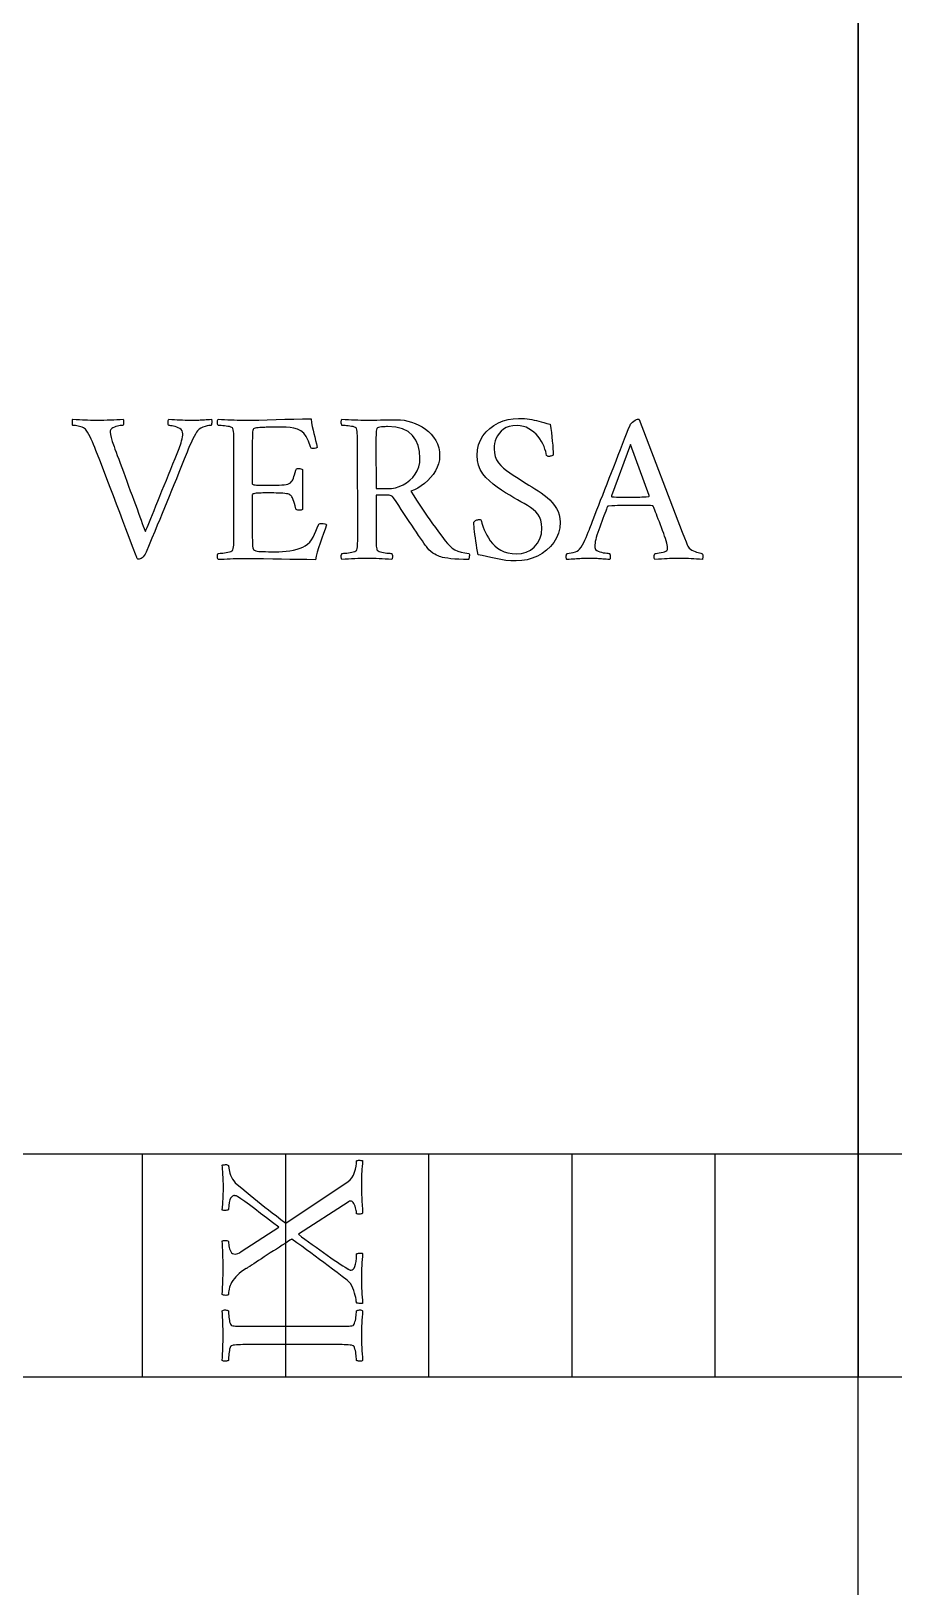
# Model space of a CAD drawing. Header units: millimetres. Extents: x -93 to 93, y -93 to 104.
# Drawn here: x -20.45 to 0.88, y -47.65 to -9.17 of the extents above; entities that cross this region are included whole.
import ezdxf

# ---------------------------------------------------------------- set-up
doc = ezdxf.new("R2010")
doc.units = ezdxf.units.MM
for name, color, linetype in [('CUT_OUTER', 1, 'Continuous'), ('ENGRAVE', 7, 'Continuous'), ('TEXT', 5, 'Continuous')]:
    doc.layers.add(name, color=color, linetype=linetype)

msp = doc.modelspace()

# ---------------------------------------------------------------- linework, layer by layer
at = {"layer": 'CUT_OUTER'}
msp.add_arc((-0.0002, -0.0002), 92.4998, 179.658282, 0.243527, dxfattribs=at)
at = {"layer": 'ENGRAVE'}
for points in [[(0, -62.4375), (0, 62.4375)], [(-42.4575, 0), (-42.4575, -42.4575), (42.4575, -42.4575), (42.4575, 0)], [(-36.938, 0), (-36.938, -36.938), (36.938, -36.938), (36.938, 0)], [(0, 0), (0, -42.4575)], [(-17.6906, -42.4575), (-17.6906, -36.938)], [(-14.1525, -42.4575), (-14.1525, -36.938)], [(-10.6144, -42.4575), (-10.6144, -36.938)], [(-7.0763, -42.4575), (-7.0763, -36.938)], [(-3.5381, -42.4575), (-3.5381, -36.938)], [(0, -42.4575), (0, -36.938)], [(0, -42.4575), (0, -36.938)]]:
    msp.add_lwpolyline(points, dxfattribs=at)
for radius in [90.65, 90.65, 88.2219, 83.7125, 83.7125, 80.1513, 73.5375, 73.5375, 69.6525, 62.4375, 62.4375]:
    msp.add_circle((0, 0), radius, dxfattribs=at)
at = {"layer": 'TEXT'}
for points in [[(-18.8144, -18.7931), (-18.7296, -18.7926), (-18.6462, -18.7911), (-18.564, -18.7886), (-18.4833, -18.785), (-18.4035, -18.7812), (-18.3243, -18.7777), (-18.2459, -18.7745), (-18.1681, -18.7717), (-18.1636, -18.7849), (-18.1608, -18.8031), (-18.1596, -18.8263), (-18.1601, -18.8545), (-18.1623, -18.8817), (-18.1661, -18.9019), (-18.1716, -18.9151), (-18.1788, -18.9213), (-18.193, -18.9221), (-18.2142, -18.9246), (-18.2424, -18.9288), (-18.2776, -18.9346), (-18.3158, -18.9426), (-18.3531, -18.9533), (-18.3893, -18.9667), (-18.4245, -18.9827), (-18.4549, -19.0025), (-18.4766, -19.0274), (-18.4896, -19.0573), (-18.4939, -19.0922), (-18.4879, -19.1463), (-18.4699, -19.223), (-18.4399, -19.3225), (-18.3978, -19.4447), (-18.3746, -19.5083), (-18.3477, -19.5816), (-18.3172, -19.6645), (-18.283, -19.7572), (-18.2461, -19.8572), (-18.2075, -19.9622), (-18.1673, -20.0722), (-18.1254, -20.1872), (-18.0825, -20.3047), (-18.0393, -20.4222), (-17.9957, -20.5397), (-17.9518, -20.6572), (-17.9087, -20.7724), (-17.8677, -20.8829), (-17.8286, -20.9887), (-17.7915, -21.0899), (-17.7572, -21.1842), (-17.7261, -21.2695), (-17.6984, -21.3458), (-17.674, -21.413), (-17.6538, -21.4686), (-17.6386, -21.5098), (-17.6285, -21.5367), (-17.6233, -21.5492), (-17.6149, -21.531), (-17.6006, -21.4978), (-17.5802, -21.4496), (-17.5538, -21.3863), (-17.5226, -21.3107), (-17.4877, -21.2254), (-17.4492, -21.1304), (-17.407, -21.0258), (-17.3617, -20.9134), (-17.3142, -20.7954), (-17.2642, -20.6717), (-17.212, -20.5424), (-17.1584, -20.4097), (-17.1045, -20.276), (-17.0503, -20.1413), (-16.9957, -20.0056), (-16.9418, -19.8714), (-16.8895, -19.7412), (-16.8389, -19.615), (-16.79, -19.4928), (-16.772, -19.4467), (-16.7553, -19.3993), (-16.7399, -19.3506), (-16.7259, -19.3005), (-16.7142, -19.2518), (-16.7059, -19.207), (-16.7009, -19.1663), (-16.6992, -19.1296), (-16.7037, -19.0895), (-16.7172, -19.0548), (-16.7398, -19.0254), (-16.7713, -19.0014), (-16.8081, -18.9817), (-16.8461, -18.9653), (-16.8855, -18.9523), (-16.9262, -18.9426), (-16.9645, -18.9356), (-16.9963, -18.9306), (-17.0219, -18.9276), (-17.0411, -18.9266), (-17.0504, -18.9181), (-17.0571, -18.9032), (-17.0611, -18.882), (-17.0624, -18.8545), (-17.0611, -18.8263), (-17.0571, -18.8031), (-17.0504, -18.7849), (-17.0411, -18.7717), (-16.97, -18.7745), (-16.9009, -18.7777), (-16.8338, -18.7812), (-16.7687, -18.785), (-16.7036, -18.7886), (-16.6365, -18.7911), (-16.5674, -18.7926), (-16.4962, -18.7931), (-16.438, -18.7929), (-16.3861, -18.7924), (-16.3405, -18.7916), (-16.3013, -18.7904), (-16.2654, -18.7889), (-16.2298, -18.787), (-16.1946, -18.7849), (-16.1597, -18.7824), (-16.123, -18.7797), (-16.0823, -18.777), (-16.0376, -18.7744), (-15.9888, -18.7717), (-15.9845, -18.785), (-15.9821, -18.8037), (-15.9818, -18.8278), (-15.9835, -18.8572), (-15.9865, -18.8852), (-15.9901, -18.9052), (-15.9945, -18.9172), (-15.9995, -18.9213), (-16.0207, -18.9229), (-16.0522, -18.9279), (-16.0941, -18.9363), (-16.1464, -18.948), (-16.201, -18.9647), (-16.2499, -18.988), (-16.2931, -19.0181), (-16.3307, -19.0548), (-16.3565, -19.0883), (-16.3861, -19.1356), (-16.4193, -19.1965), (-16.4562, -19.2711), (-16.4937, -19.3517), (-16.529, -19.4307), (-16.5618, -19.508), (-16.5924, -19.5836), (-16.663, -19.7589), (-16.7306, -19.9268), (-16.7952, -20.0874), (-16.8568, -20.2406), (-16.9165, -20.3888), (-16.9756, -20.5344), (-17.0341, -20.6772), (-17.0918, -20.8175), (-17.1497, -20.9577), (-17.2087, -21.1006), (-17.2686, -21.2461), (-17.3295, -21.3943), (-17.3929, -21.5479), (-17.4604, -21.7095), (-17.5318, -21.8791), (-17.6073, -22.0567), (-17.6291, -22.1034), (-17.652, -22.1421), (-17.6759, -22.1728), (-17.7007, -22.1955), (-17.7263, -22.2119), (-17.7521, -22.2236), (-17.7784, -22.2306), (-17.8049, -22.2329), (-17.8126, -22.2308), (-17.8196, -22.2243), (-17.8259, -22.2134), (-17.8316, -22.1982), (-17.8369, -22.182), (-17.8423, -22.1682), (-17.8476, -22.1567), (-17.853, -22.1475), (-17.9396, -21.919), (-18.0232, -21.6981), (-18.1038, -21.485), (-18.1815, -21.2795), (-18.2579, -21.077), (-18.335, -20.8729), (-18.4128, -20.6671), (-18.4913, -20.4596), (-18.5726, -20.2459), (-18.6589, -20.0216), (-18.7502, -19.7866), (-18.8465, -19.5409), (-18.8757, -19.4654), (-18.9046, -19.394), (-18.9331, -19.3265), (-18.9613, -19.2631), (-18.9902, -19.203), (-19.0207, -19.1456), (-19.053, -19.0908), (-19.0868, -19.0388), (-19.1029, -19.0184), (-19.1242, -19), (-19.1509, -18.9837), (-19.183, -18.9693), (-19.2175, -18.957), (-19.2518, -18.9466), (-19.2856, -18.9383), (-19.3192, -18.9319), (-19.3504, -18.9273), (-19.3773, -18.9239), (-19.3998, -18.9219), (-19.418, -18.9213), (-19.4203, -18.9167), (-19.422, -18.9032), (-19.423, -18.8807), (-19.4233, -18.8491), (-19.423, -18.8173), (-19.422, -18.7937), (-19.4203, -18.7785), (-19.418, -18.7717), (-19.331, -18.7745), (-19.2518, -18.7777), (-19.1801, -18.7812), (-19.1162, -18.785), (-19.0523, -18.7886), (-18.9807, -18.7911), (-18.9014, -18.7926), (-18.8144, -18.7931)], [(-15.2036, -18.7931), (-15.0147, -18.7921), (-14.8164, -18.7891), (-14.6087, -18.784), (-14.3917, -18.777), (-14.1714, -18.77), (-13.9537, -18.765), (-13.7387, -18.762), (-13.5264, -18.761), (-13.5121, -18.8578), (-13.4957, -18.9506), (-13.4773, -19.0394), (-13.457, -19.1242), (-13.4359, -19.2077), (-13.4156, -19.2925), (-13.3959, -19.3786), (-13.3769, -19.4661), (-13.3925, -19.4778), (-13.4129, -19.4861), (-13.4379, -19.4911), (-13.4677, -19.4928), (-13.4984, -19.4904), (-13.5211, -19.4834), (-13.5358, -19.4718), (-13.5424, -19.4554), (-13.5895, -19.3122), (-13.6453, -19.1977), (-13.7097, -19.1119), (-13.7828, -19.0548), (-13.8636, -19.0174), (-13.9511, -18.9907), (-14.0452, -18.9747), (-14.146, -18.9693), (-14.5947, -18.9693), (-14.6141, -18.9695), (-14.6401, -18.97), (-14.6728, -18.9708), (-14.7122, -18.972), (-14.7543, -18.9738), (-14.795, -18.9767), (-14.8344, -18.9805), (-14.8725, -18.9854), (-14.9058, -18.9917), (-14.9312, -19), (-14.9486, -19.0104), (-14.9579, -19.0227), (-14.9651, -19.0515), (-14.9706, -19.0842), (-14.9744, -19.1209), (-14.9766, -19.1616), (-14.9778, -19.2047), (-14.9786, -19.2484), (-14.9791, -19.2928), (-14.9793, -19.3379), (-14.9793, -19.3556), (-14.9793, -19.3713), (-14.9793, -19.385), (-14.9793, -19.3966), (-14.9793, -20.3688), (-14.9749, -20.3785), (-14.9619, -20.3861), (-14.9402, -20.3918), (-14.9098, -20.3955), (-14.8741, -20.3978), (-14.8364, -20.3995), (-14.7967, -20.4005), (-14.7549, -20.4008), (-14.4825, -20.4008), (-14.3942, -20.4002), (-14.3163, -20.3982), (-14.2487, -20.3948), (-14.1914, -20.3901), (-14.1428, -20.3831), (-14.1013, -20.3728), (-14.0667, -20.3591), (-14.0392, -20.3421), (-14.0165, -20.321), (-13.9965, -20.2953), (-13.9791, -20.265), (-13.9644, -20.2299), (-13.9507, -20.1892), (-13.9364, -20.1418), (-13.9213, -20.0877), (-13.9057, -20.0269), (-13.899, -20.0106), (-13.8843, -19.9989), (-13.8616, -19.9919), (-13.8309, -19.9895), (-13.8012, -19.9912), (-13.7761, -19.9962), (-13.7558, -20.0046), (-13.7401, -20.0162), (-13.7401, -20.9991), (-13.7534, -21.0084), (-13.7721, -21.0151), (-13.7962, -21.0191), (-13.8255, -21.0204), (-13.8546, -21.0181), (-13.8776, -21.0111), (-13.8946, -20.9994), (-13.9057, -20.983), (-13.9235, -20.9134), (-13.9397, -20.8542), (-13.9542, -20.8053), (-13.9671, -20.7667), (-13.9788, -20.736), (-13.9898, -20.7106), (-14.0001, -20.6906), (-14.0098, -20.6759), (-14.0197, -20.6644), (-14.0305, -20.6539), (-14.0424, -20.6444), (-14.0552, -20.6359), (-14.0729, -20.626), (-14.0993, -20.6178), (-14.1343, -20.6113), (-14.1781, -20.6065), (-14.2273, -20.6028), (-14.2789, -20.5998), (-14.3328, -20.5975), (-14.3891, -20.5958), (-14.4456, -20.5946), (-14.5006, -20.5938), (-14.5538, -20.5933), (-14.6054, -20.5931), (-14.6413, -20.5933), (-14.6795, -20.5938), (-14.7201, -20.5946), (-14.763, -20.5958), (-14.8055, -20.5975), (-14.8451, -20.5998), (-14.8816, -20.6028), (-14.9152, -20.6065), (-14.9432, -20.6116), (-14.9633, -20.6192), (-14.9753, -20.629), (-14.9793, -20.6412), (-14.9793, -21.6347), (-14.9793, -21.6407), (-14.9793, -21.6481), (-14.9793, -21.6567), (-14.9793, -21.6667), (-14.9791, -21.7068), (-14.9786, -21.7522), (-14.9778, -21.803), (-14.9766, -21.859), (-14.9741, -21.9115), (-14.9693, -21.9512), (-14.9621, -21.9782), (-14.9526, -21.9926), (-14.9244, -22.0094), (-14.8931, -22.0226), (-14.8589, -22.0321), (-14.8217, -22.038), (-14.7775, -22.0415), (-14.7222, -22.044), (-14.656, -22.0455), (-14.5787, -22.046), (-14.3276, -22.046), (-14.2345, -22.0437), (-14.142, -22.0366), (-14.0502, -22.025), (-13.9591, -22.0086), (-13.8729, -21.9879), (-13.7962, -21.9632), (-13.7287, -21.9345), (-13.6706, -21.9018), (-13.6125, -21.8602), (-13.5611, -21.8103), (-13.5164, -21.752), (-13.4783, -21.6854), (-13.444, -21.6132), (-13.4102, -21.5379), (-13.3772, -21.4596), (-13.3448, -21.3783), (-13.3361, -21.3643), (-13.3208, -21.3543), (-13.2987, -21.3483), (-13.27, -21.3463), (-13.226, -21.3483), (-13.1899, -21.3543), (-13.1619, -21.3643), (-13.1418, -21.3783), (-13.1801, -21.4868), (-13.2199, -21.5986), (-13.2615, -21.7138), (-13.3047, -21.8323), (-13.345, -21.9482), (-13.3775, -22.0553), (-13.4024, -22.1538), (-13.4196, -22.2436), (-13.6302, -22.243), (-13.8402, -22.241), (-14.0495, -22.2376), (-14.2582, -22.2329), (-14.4732, -22.2283), (-14.7015, -22.2249), (-14.9432, -22.2229), (-15.1983, -22.2223), (-15.2867, -22.2228), (-15.3705, -22.2243), (-15.4497, -22.2268), (-15.5241, -22.2303), (-15.5969, -22.2338), (-15.671, -22.2363), (-15.7464, -22.2378), (-15.8232, -22.2383), (-15.8324, -22.2256), (-15.8386, -22.2089), (-15.8418, -22.1882), (-15.8419, -22.1635), (-15.8398, -22.1388), (-15.8359, -22.1181), (-15.8304, -22.1014), (-15.8232, -22.0887), (-15.8039, -22.0882), (-15.7778, -22.0867), (-15.7451, -22.0842), (-15.7057, -22.0807), (-15.6635, -22.0759), (-15.6223, -22.0694), (-15.582, -22.0612), (-15.5428, -22.0513), (-15.5086, -22.0403), (-15.4834, -22.0286), (-15.4672, -22.0163), (-15.46, -22.0033), (-15.4505, -21.9689), (-15.4433, -21.9298), (-15.4385, -21.8861), (-15.436, -21.8377), (-15.4348, -21.7859), (-15.434, -21.7322), (-15.4335, -21.6764), (-15.4333, -21.6187), (-15.4333, -19.3913), (-15.4335, -19.3334), (-15.434, -19.2771), (-15.4348, -19.2225), (-15.436, -19.1696), (-15.4385, -19.1201), (-15.4433, -19.0755), (-15.4505, -19.0359), (-15.46, -19.0014), (-15.4672, -18.9864), (-15.4834, -18.9733), (-15.5086, -18.9623), (-15.5428, -18.9533), (-15.582, -18.9458), (-15.6223, -18.9393), (-15.6635, -18.9338), (-15.7057, -18.9293), (-15.7451, -18.9258), (-15.7778, -18.9233), (-15.8039, -18.9218), (-15.8232, -18.9213), (-15.8304, -18.9086), (-15.8359, -18.8919), (-15.8398, -18.8712), (-15.8419, -18.8465), (-15.8418, -18.8218), (-15.8386, -18.8011), (-15.8324, -18.7844), (-15.8232, -18.7717), (-15.7434, -18.7745), (-15.6643, -18.7777), (-15.5859, -18.7812), (-15.5081, -18.785), (-15.431, -18.7886), (-15.3545, -18.7911), (-15.2787, -18.7926), (-15.2036, -18.7931)], [(-11.4059, -18.7824), (-11.3171, -18.786), (-11.2269, -18.7971), (-11.1355, -18.8154), (-11.0426, -18.8411), (-10.951, -18.8738), (-10.863, -18.9132), (-10.7787, -18.9593), (-10.6981, -19.0121), (-10.6232, -19.0716), (-10.5559, -19.1382), (-10.4963, -19.2119), (-10.4444, -19.2925), (-10.4023, -19.3801), (-10.3723, -19.4748), (-10.3543, -19.5764), (-10.3483, -19.6851), (-10.3548, -19.7779), (-10.3743, -19.8694), (-10.4069, -19.9595), (-10.4524, -20.0483), (-10.5082, -20.1338), (-10.5713, -20.2139), (-10.6417, -20.2887), (-10.7195, -20.3581), (-10.8018, -20.4202), (-10.8857, -20.4729), (-10.9714, -20.5163), (-11.0587, -20.5504), (-10.9899, -20.6629), (-10.9225, -20.7707), (-10.8564, -20.8739), (-10.7916, -20.9724), (-10.7268, -21.0683), (-10.6607, -21.164), (-10.5933, -21.2593), (-10.5245, -21.3543), (-10.4531, -21.4516), (-10.3776, -21.5539), (-10.2982, -21.6612), (-10.2147, -21.7736), (-10.1575, -21.8437), (-10.0979, -21.9044), (-10.036, -21.9559), (-9.9717, -21.9979), (-9.9011, -22.0316), (-9.8201, -22.058), (-9.7288, -22.077), (-9.6272, -22.0887), (-9.6185, -22.1017), (-9.6138, -22.1194), (-9.6131, -22.1418), (-9.6165, -22.1688), (-9.6215, -22.1952), (-9.6258, -22.2156), (-9.6295, -22.2299), (-9.6325, -22.2383), (-9.7579, -22.2371), (-9.8722, -22.2336), (-9.9755, -22.2278), (-10.0678, -22.2196), (-10.1488, -22.2097), (-10.2181, -22.1989), (-10.2757, -22.187), (-10.3216, -22.1742), (-10.3509, -22.162), (-10.3857, -22.1468), (-10.4257, -22.1286), (-10.4711, -22.1074), (-10.5189, -22.0802), (-10.5659, -22.044), (-10.6123, -21.9988), (-10.6581, -21.9445), (-10.6774, -21.9181), (-10.7035, -21.8817), (-10.7362, -21.8353), (-10.7756, -21.7789), (-10.8203, -21.7142), (-10.8691, -21.6427), (-10.9218, -21.5646), (-10.9786, -21.4798), (-11.0383, -21.3902), (-11.1001, -21.2975), (-11.1638, -21.2019), (-11.2296, -21.1032), (-11.2957, -21.0036), (-11.3605, -20.9049), (-11.4239, -20.8073), (-11.486, -20.7106), (-11.512, -20.6826), (-11.5474, -20.6626), (-11.5921, -20.6505), (-11.6462, -20.6465), (-11.9186, -20.6465), (-11.9186, -21.6187), (-11.9186, -21.6267), (-11.9186, -21.6347), (-11.9186, -21.6427), (-11.9186, -21.6507), (-11.9186, -21.6587), (-11.9186, -21.6667), (-11.9186, -21.6748), (-11.9186, -21.6828), (-11.9185, -21.7323), (-11.918, -21.7796), (-11.9171, -21.8245), (-11.916, -21.8671), (-11.9138, -21.9066), (-11.91, -21.9425), (-11.9045, -21.9747), (-11.8973, -22.0033), (-11.8879, -22.0163), (-11.8706, -22.0286), (-11.8452, -22.0403), (-11.8118, -22.0513), (-11.7738, -22.0612), (-11.7344, -22.0694), (-11.6936, -22.0759), (-11.6516, -22.0807), (-11.6122, -22.0842), (-11.5795, -22.0867), (-11.5534, -22.0882), (-11.5341, -22.0887), (-11.5269, -22.1014), (-11.5214, -22.1181), (-11.5175, -22.1388), (-11.5154, -22.1635), (-11.5155, -22.1882), (-11.5187, -22.2089), (-11.5249, -22.2256), (-11.5341, -22.2383), (-11.6133, -22.2331), (-11.691, -22.2283), (-11.7669, -22.2238), (-11.8412, -22.2196), (-11.9151, -22.2161), (-11.9901, -22.2136), (-12.066, -22.2121), (-12.143, -22.2116), (-12.2181, -22.2121), (-12.2939, -22.2136), (-12.3703, -22.2161), (-12.4474, -22.2196), (-12.5252, -22.2238), (-12.6037, -22.2283), (-12.6828, -22.2331), (-12.7626, -22.2383), (-12.7718, -22.2256), (-12.7779, -22.2089), (-12.7811, -22.1882), (-12.7813, -22.1635), (-12.7791, -22.1388), (-12.7753, -22.1181), (-12.7698, -22.1014), (-12.7626, -22.0887), (-12.7432, -22.0882), (-12.7172, -22.0867), (-12.6845, -22.0842), (-12.6451, -22.0807), (-12.6028, -22.0759), (-12.5616, -22.0694), (-12.5214, -22.0612), (-12.4822, -22.0513), (-12.4479, -22.0403), (-12.4227, -22.0286), (-12.4065, -22.0163), (-12.3994, -22.0033), (-12.3899, -21.9689), (-12.3827, -21.9298), (-12.3778, -21.8861), (-12.3753, -21.8377), (-12.3742, -21.7859), (-12.3733, -21.7322), (-12.3728, -21.6764), (-12.3727, -21.6187), (-12.378, -19.3913), (-12.3782, -19.3334), (-12.3787, -19.2771), (-12.3795, -19.2225), (-12.3807, -19.1696), (-12.3832, -19.1201), (-12.388, -19.0755), (-12.3952, -19.0359), (-12.4047, -19.0014), (-12.4119, -18.9864), (-12.4281, -18.9733), (-12.4533, -18.9623), (-12.4875, -18.9533), (-12.5266, -18.9458), (-12.5663, -18.9393), (-12.6067, -18.9338), (-12.6477, -18.9293), (-12.686, -18.9258), (-12.7179, -18.9233), (-12.7434, -18.9218), (-12.7626, -18.9213), (-12.7698, -18.9086), (-12.7753, -18.8919), (-12.7791, -18.8712), (-12.7813, -18.8465), (-12.7811, -18.8218), (-12.7779, -18.8011), (-12.7718, -18.7844), (-12.7626, -18.7717), (-12.683, -18.7745), (-12.6043, -18.7777), (-12.5267, -18.7812), (-12.4501, -18.785), (-12.3742, -18.7886), (-12.2986, -18.7911), (-12.2233, -18.7926), (-12.1483, -18.7931), (-12.0694, -18.7927), (-11.9874, -18.7917), (-11.9025, -18.7901), (-11.8145, -18.7877), (-11.7218, -18.7854), (-11.6229, -18.7837), (-11.5175, -18.7827), (-11.4059, -18.7824)], [(-8.3986, -18.7503), (-8.3194, -18.7515), (-8.2471, -18.755), (-8.1818, -18.7608), (-8.1236, -18.769), (-8.0685, -18.7792), (-8.0127, -18.7911), (-7.9563, -18.8046), (-7.8992, -18.8198), (-7.8383, -18.8365), (-7.7704, -18.8545), (-7.6954, -18.8738), (-7.6135, -18.8945), (-7.5983, -18.9969), (-7.5847, -19.1009), (-7.5729, -19.2065), (-7.5627, -19.3138), (-7.5542, -19.4152), (-7.5474, -19.5028), (-7.5422, -19.5767), (-7.5387, -19.637), (-7.539, -19.6495), (-7.5453, -19.6604), (-7.5577, -19.6696), (-7.5761, -19.6771), (-7.5964, -19.6829), (-7.6148, -19.6871), (-7.6311, -19.6896), (-7.6455, -19.6904), (-7.6632, -19.6891), (-7.6789, -19.6851), (-7.6926, -19.6784), (-7.7043, -19.6691), (-7.7123, -19.619), (-7.7256, -19.5649), (-7.7443, -19.5068), (-7.7684, -19.4447), (-7.7976, -19.3813), (-7.8318, -19.3192), (-7.871, -19.2584), (-7.9152, -19.199), (-7.9643, -19.1428), (-8.0181, -19.0915), (-8.0765, -19.0453), (-8.1396, -19.004), (-8.2072, -18.9702), (-8.2791, -18.946), (-8.3554, -18.9314), (-8.436, -18.9266), (-8.5372, -18.9323), (-8.627, -18.9493), (-8.7054, -18.9777), (-8.7725, -19.0174), (-8.8296, -19.0655), (-8.878, -19.1189), (-8.9178, -19.1776), (-8.9488, -19.2417), (-8.9722, -19.3082), (-8.9889, -19.3739), (-8.9989, -19.439), (-9.0022, -19.5035), (-8.9954, -19.6033), (-8.9748, -19.6944), (-8.9406, -19.7769), (-8.8927, -19.8507), (-8.8343, -19.9181), (-8.7685, -19.9815), (-8.6954, -20.041), (-8.615, -20.0964), (-8.5307, -20.1501), (-8.446, -20.2045), (-8.3611, -20.2596), (-8.2758, -20.3154), (-8.21, -20.3564), (-8.1409, -20.3995), (-8.0685, -20.4446), (-7.9927, -20.4916), (-7.9159, -20.541), (-7.8405, -20.5931), (-7.7663, -20.6479), (-7.6936, -20.7053), (-7.6248, -20.7662), (-7.5627, -20.8315), (-7.5073, -20.9011), (-7.4586, -20.975), (-7.4188, -21.0537), (-7.3904, -21.1373), (-7.3734, -21.2259), (-7.3677, -21.3196), (-7.3776, -21.4569), (-7.4071, -21.586), (-7.4564, -21.7066), (-7.5253, -21.819), (-7.6098, -21.9211), (-7.7056, -22.0113), (-7.8128, -22.0894), (-7.9313, -22.1555), (-8.0573, -22.2081), (-8.187, -22.2456), (-8.3204, -22.2682), (-8.4574, -22.2757), (-8.5871, -22.272), (-8.7145, -22.261), (-8.8395, -22.2426), (-8.9622, -22.2169), (-9.0805, -22.1889), (-9.1925, -22.1635), (-9.2982, -22.1408), (-9.3975, -22.1208), (-9.413, -22.042), (-9.4275, -21.9605), (-9.4411, -21.8764), (-9.4536, -21.7896), (-9.4649, -21.7041), (-9.4749, -21.624), (-9.4836, -21.5492), (-9.491, -21.4798), (-9.4968, -21.4194), (-9.501, -21.3716), (-9.5035, -21.3366), (-9.5043, -21.3142), (-9.4905, -21.3014), (-9.4756, -21.2895), (-9.4597, -21.2787), (-9.4429, -21.2688), (-9.4254, -21.2606), (-9.4075, -21.2548), (-9.3893, -21.2513), (-9.3708, -21.2501), (-9.3491, -21.2531), (-9.3321, -21.2621), (-9.3197, -21.2772), (-9.312, -21.2982), (-9.3018, -21.3391), (-9.2873, -21.387), (-9.2685, -21.4419), (-9.2453, -21.5038), (-9.2169, -21.5698), (-9.1825, -21.6367), (-9.1421, -21.7046), (-9.0957, -21.7736), (-9.0426, -21.8402), (-8.9822, -21.9011), (-8.9144, -21.9564), (-8.8393, -22.0059), (-8.7557, -22.0468), (-8.6624, -22.076), (-8.5594, -22.0936), (-8.4467, -22.0994), (-8.3252, -22.0889), (-8.2117, -22.0573), (-8.1062, -22.0048), (-8.0087, -21.9311), (-7.9269, -21.8385), (-7.8685, -21.7288), (-7.8335, -21.6021), (-7.8218, -21.4584), (-7.8279, -21.3549), (-7.8465, -21.2635), (-7.8774, -21.184), (-7.9206, -21.1166), (-7.9737, -21.0572), (-8.0341, -21.0017), (-8.1019, -20.9503), (-8.177, -20.9029), (-8.2573, -20.8569), (-8.3406, -20.8094), (-8.4269, -20.7607), (-8.5162, -20.7106), (-8.6158, -20.6504), (-8.7171, -20.5871), (-8.8201, -20.5208), (-8.9248, -20.4516), (-9.0261, -20.3776), (-9.1191, -20.2973), (-9.2037, -20.2107), (-9.28, -20.1177), (-9.3431, -20.0172), (-9.3881, -19.9081), (-9.4152, -19.7902), (-9.4242, -19.6637), (-9.415, -19.5293), (-9.3875, -19.404), (-9.3416, -19.2876), (-9.2773, -19.1803), (-9.1984, -19.0833), (-9.1084, -18.998), (-9.0074, -18.9244), (-8.8954, -18.8625), (-8.7762, -18.8134), (-8.6537, -18.7784), (-8.5278, -18.7573), (-8.3986, -18.7503)], [(-6.6467, -21.4958), (-6.6435, -21.4876), (-6.634, -21.4631), (-6.6181, -21.4222), (-6.5959, -21.365), (-6.5684, -21.2937), (-6.5365, -21.2107), (-6.5003, -21.1161), (-6.4597, -21.0098), (-6.4155, -20.8944), (-6.3682, -20.7727), (-6.318, -20.6447), (-6.2647, -20.5103), (-6.2098, -20.3718), (-6.1546, -20.2312), (-6.099, -20.0887), (-6.0431, -19.9441), (-5.9875, -19.8001), (-5.9329, -19.659), (-5.8793, -19.521), (-5.8267, -19.386), (-5.7762, -19.2564), (-5.7286, -19.1349), (-5.684, -19.0214), (-5.6425, -18.9159), (-5.6286, -18.8939), (-5.6084, -18.8705), (-5.5819, -18.8458), (-5.549, -18.8198), (-5.5151, -18.7964), (-5.4856, -18.7797), (-5.4604, -18.7697), (-5.4395, -18.7664), (-5.4346, -18.7665), (-5.4308, -18.767), (-5.428, -18.7679), (-5.4261, -18.769), (-5.4243, -18.7705), (-5.4215, -18.7724), (-5.4176, -18.7745), (-5.4128, -18.777), (-4.3498, -21.5653), (-4.2974, -21.7028), (-4.2577, -21.8056), (-4.2307, -21.8737), (-4.2163, -21.9071), (-4.1998, -21.9355), (-4.1769, -21.9619), (-4.1477, -21.9862), (-4.1121, -22.0086), (-4.0734, -22.0285), (-4.0347, -22.0453), (-3.996, -22.0592), (-3.9572, -22.07), (-3.922, -22.0782), (-3.8938, -22.084), (-3.8726, -22.0876), (-3.8584, -22.0887), (-3.8494, -22.1039), (-3.8437, -22.1228), (-3.8414, -22.1453), (-3.8424, -22.1715), (-3.8451, -22.1967), (-3.8477, -22.2162), (-3.8504, -22.2301), (-3.8531, -22.2383), (-3.9285, -22.2331), (-4, -22.2283), (-4.0674, -22.2238), (-4.1308, -22.2196), (-4.1953, -22.2161), (-4.2657, -22.2136), (-4.3422, -22.2121), (-4.4246, -22.2116), (-4.5116, -22.2121), (-4.5909, -22.2136), (-4.6625, -22.2161), (-4.7264, -22.2196), (-4.7903, -22.2238), (-4.8619, -22.2283), (-4.9412, -22.2331), (-5.0282, -22.2383), (-5.0374, -22.2256), (-5.0436, -22.2089), (-5.0467, -22.1882), (-5.0469, -22.1635), (-5.0444, -22.1388), (-5.0396, -22.1181), (-5.0324, -22.1014), (-5.0229, -22.0887), (-4.9955, -22.0876), (-4.9614, -22.084), (-4.9207, -22.0782), (-4.8733, -22.07), (-4.8266, -22.0598), (-4.7878, -22.048), (-4.7571, -22.0345), (-4.7344, -22.0193), (-4.7251, -22.0066), (-4.7184, -21.9899), (-4.7144, -21.9692), (-4.7131, -21.9445), (-4.7152, -21.9163), (-4.7217, -21.8797), (-4.7326, -21.8348), (-4.7478, -21.7816), (-4.7663, -21.7223), (-4.7872, -21.6594), (-4.8104, -21.5928), (-4.8359, -21.5225), (-4.8626, -21.4509), (-4.8893, -21.3803), (-4.916, -21.3107), (-4.9427, -21.2421), (-4.9683, -21.177), (-4.9915, -21.1179), (-5.0123, -21.0648), (-5.0309, -21.0178), (-5.0461, -20.9792), (-5.0569, -20.9517), (-5.0634, -20.9351), (-5.0656, -20.9296), (-5.0663, -20.929), (-5.0683, -20.927), (-5.0716, -20.9236), (-5.0763, -20.9189), (-5.0816, -20.9143), (-5.087, -20.9109), (-5.0923, -20.9089), (-5.0976, -20.9083), (-5.14, -20.9059), (-5.1871, -20.9043), (-5.2389, -20.9033), (-5.2953, -20.9029), (-5.353, -20.9029), (-5.4088, -20.9029), (-5.4625, -20.9029), (-5.5143, -20.9029), (-5.5276, -20.9029), (-5.541, -20.9029), (-5.5543, -20.9029), (-5.5677, -20.9029), (-5.5807, -20.9029), (-5.5931, -20.9029), (-5.6047, -20.9029), (-5.6158, -20.9029), (-5.6929, -20.9031), (-5.764, -20.9036), (-5.8291, -20.9044), (-5.8882, -20.9056), (-5.9483, -20.9074), (-6.0164, -20.9103), (-6.0925, -20.9141), (-6.1766, -20.9189), (-6.1796, -20.9194), (-6.1833, -20.921), (-6.1876, -20.9235), (-6.1926, -20.927), (-6.1973, -20.9305), (-6.2006, -20.933), (-6.2026, -20.9345), (-6.2033, -20.935), (-6.2058, -20.9416), (-6.2133, -20.9617), (-6.2258, -20.9951), (-6.2434, -21.0418), (-6.2644, -21.0977), (-6.2874, -21.1586), (-6.3125, -21.2246), (-6.3395, -21.2955), (-6.3667, -21.3678), (-6.3923, -21.4377), (-6.4161, -21.5053), (-6.4383, -21.5706), (-6.4602, -21.6347), (-6.4777, -21.6935), (-6.4909, -21.7469), (-6.4998, -21.7949), (-6.5056, -21.838), (-6.5098, -21.8764), (-6.5123, -21.9101), (-6.5131, -21.9392), (-6.5079, -21.967), (-6.4924, -21.9919), (-6.4665, -22.0138), (-6.4303, -22.0326), (-6.3886, -22.0485), (-6.3462, -22.0613), (-6.3031, -22.0712), (-6.2594, -22.078), (-6.2195, -22.0827), (-6.188, -22.086), (-6.1648, -22.0881), (-6.1499, -22.0887), (-6.1449, -22.0969), (-6.1406, -22.1108), (-6.1369, -22.1303), (-6.1339, -22.1555), (-6.1322, -22.1817), (-6.1325, -22.2042), (-6.1349, -22.2231), (-6.1392, -22.2383), (-6.1881, -22.2356), (-6.2334, -22.2329), (-6.2749, -22.2303), (-6.3128, -22.2276), (-6.3489, -22.2249), (-6.3849, -22.2223), (-6.421, -22.2196), (-6.457, -22.2169), (-6.4959, -22.2146), (-6.5405, -22.2129), (-6.5907, -22.2119), (-6.6467, -22.2116), (-6.7031, -22.2119), (-6.7548, -22.2129), (-6.8019, -22.2146), (-6.8443, -22.2169), (-6.8843, -22.2196), (-6.9244, -22.2223), (-6.9645, -22.2249), (-7.0045, -22.2276), (-7.0473, -22.2303), (-7.0953, -22.2329), (-7.1487, -22.2356), (-7.2075, -22.2383), (-7.2122, -22.2301), (-7.2155, -22.2162), (-7.2175, -22.1967), (-7.2182, -22.1715), (-7.2175, -22.1453), (-7.2155, -22.1228), (-7.2122, -22.1039), (-7.2075, -22.0887), (-7.1793, -22.0872), (-7.1427, -22.0827), (-7.0978, -22.0752), (-7.0446, -22.0647), (-6.992, -22.0508), (-6.9491, -22.0333), (-6.9159, -22.0121), (-6.8924, -21.9872), (-6.8538, -21.935), (-6.8182, -21.8797), (-6.7857, -21.8215), (-6.7562, -21.7602), (-6.7283, -21.6966), (-6.7007, -21.6314), (-6.6735, -21.5644), (-6.6467, -21.4958)], [(-10.8343, -19.7332), (-10.8458, -19.5699), (-10.8804, -19.422), (-10.938, -19.2895), (-11.0186, -19.1723), (-11.1263, -19.0765), (-11.265, -19.0081), (-11.4347, -18.967), (-11.6355, -18.9533), (-11.6628, -18.9536), (-11.6963, -18.9546), (-11.7362, -18.9563), (-11.7824, -18.9586), (-11.8267, -18.9633), (-11.8606, -18.972), (-11.8841, -18.9847), (-11.8973, -19.0014), (-11.9068, -19.0296), (-11.914, -19.0661), (-11.9188, -19.111), (-11.9213, -19.1643), (-11.9225, -19.2219), (-11.9233, -19.2798), (-11.9238, -19.3381), (-11.924, -19.3966), (-11.9186, -20.4863), (-11.6409, -20.4863), (-11.5406, -20.4804), (-11.4426, -20.4629), (-11.3469, -20.4337), (-11.2536, -20.3928), (-11.1657, -20.3414), (-11.086, -20.2806), (-11.0148, -20.2105), (-10.9518, -20.1311), (-10.9004, -20.0431), (-10.8637, -19.9475), (-10.8417, -19.8442), (-10.8343, -19.7332)], [(-5.6264, -19.3966), (-6.1018, -20.6679), (-6.1017, -20.6686), (-6.1012, -20.6706), (-6.1003, -20.6739), (-6.0992, -20.6786), (-6.0977, -20.6833), (-6.0958, -20.6866), (-6.0936, -20.6886), (-6.0911, -20.6893), (-6.0379, -20.6918), (-5.9796, -20.6939), (-5.9164, -20.6958), (-5.8481, -20.6973), (-5.7808, -20.6984), (-5.7206, -20.6993), (-5.6673, -20.6998), (-5.6211, -20.6999), (-5.5612, -20.6996), (-5.5043, -20.6986), (-5.4503, -20.6969), (-5.3994, -20.6946), (-5.3489, -20.6919), (-5.2959, -20.6893), (-5.2407, -20.6866), (-5.1831, -20.6839), (-5.1783, -20.6831), (-5.1744, -20.6806), (-5.1716, -20.6764), (-5.1697, -20.6706), (-5.1686, -20.6647), (-5.1677, -20.6606), (-5.1672, -20.6581), (-5.1671, -20.6572)], [(-15.6994, -39.7619), (-15.6999, -39.6677), (-15.7014, -39.5776), (-15.7039, -39.4914), (-15.7074, -39.4093), (-15.7113, -39.3295), (-15.7148, -39.2504), (-15.7179, -39.172), (-15.7208, -39.0942), (-15.7074, -39.0895), (-15.6887, -39.0862), (-15.6647, -39.0842), (-15.6353, -39.0835), (-15.6073, -39.0848), (-15.5872, -39.0888), (-15.5752, -39.0955), (-15.5712, -39.1049), (-15.5704, -39.1259), (-15.5679, -39.1516), (-15.5637, -39.182), (-15.5579, -39.217), (-15.5499, -39.2538), (-15.5392, -39.2891), (-15.5258, -39.3232), (-15.5098, -39.3559), (-15.4903, -39.384), (-15.4664, -39.404), (-15.4382, -39.416), (-15.4056, -39.42), (-15.3739, -39.416), (-15.3375, -39.404), (-15.2965, -39.384), (-15.2507, -39.3559), (-14.3213, -38.7523), (-14.4766, -38.6362), (-14.6271, -38.5226), (-14.773, -38.4118), (-14.9142, -38.3036), (-15.0454, -38.2042), (-15.1613, -38.1194), (-15.2618, -38.0493), (-15.3469, -37.9938), (-15.3602, -37.9867), (-15.3736, -37.9812), (-15.3869, -37.9773), (-15.4003, -37.9752), (-15.4123, -37.974), (-15.4217, -37.9731), (-15.4283, -37.9726), (-15.4323, -37.9725), (-15.4517, -37.9765), (-15.4724, -37.9885), (-15.4944, -38.0085), (-15.5178, -38.0366), (-15.5388, -38.0783), (-15.5539, -38.1394), (-15.5629, -38.2199), (-15.5659, -38.3197), (-15.5721, -38.3269), (-15.5852, -38.3324), (-15.6054, -38.3362), (-15.6326, -38.3384), (-15.6612, -38.3389), (-15.6854, -38.3377), (-15.7053, -38.3349), (-15.7208, -38.3304), (-15.7156, -38.2551), (-15.7108, -38.1841), (-15.7063, -38.1175), (-15.7021, -38.0553), (-15.6986, -37.9937), (-15.6961, -37.9291), (-15.6946, -37.8615), (-15.6941, -37.7909), (-15.6947, -37.6934), (-15.6967, -37.6039), (-15.7001, -37.5225), (-15.7048, -37.449), (-15.7098, -37.3826), (-15.7141, -37.3222), (-15.7178, -37.2677), (-15.7208, -37.2193), (-15.7081, -37.2145), (-15.6914, -37.2107), (-15.6707, -37.2078), (-15.646, -37.206), (-15.621, -37.2065), (-15.5993, -37.2107), (-15.5809, -37.2185), (-15.5659, -37.23), (-15.565, -37.2445), (-15.5625, -37.2667), (-15.5584, -37.2966), (-15.5525, -37.3342), (-15.5438, -37.3766), (-15.5312, -37.421), (-15.5145, -37.4674), (-15.4938, -37.5158), (-15.4682, -37.564), (-15.437, -37.6099), (-15.4001, -37.6535), (-15.3576, -37.6947), (-15.2414, -37.7904), (-15.1332, -37.8797), (-15.0331, -37.9626), (-14.9409, -38.0392), (-14.8525, -38.1122), (-14.7633, -38.1841), (-14.6735, -38.2551), (-14.5831, -38.325), (-14.4879, -38.3975), (-14.3841, -38.4759), (-14.2716, -38.5604), (-14.1504, -38.6508), (-12.6121, -37.6253), (-12.56, -37.5829), (-12.5159, -37.5305), (-12.4799, -37.4681), (-12.4518, -37.3956), (-12.4308, -37.3198), (-12.4158, -37.2474), (-12.4068, -37.1783), (-12.4038, -37.1125), (-12.3907, -37.1057), (-12.373, -37.1012), (-12.3507, -37.099), (-12.3236, -37.0992), (-12.2973, -37.1007), (-12.2769, -37.1025), (-12.2625, -37.1047), (-12.2542, -37.1072), (-12.2594, -37.182), (-12.2642, -37.2514), (-12.2687, -37.3155), (-12.2729, -37.3742), (-12.2764, -37.4333), (-12.2789, -37.4984), (-12.2804, -37.5695), (-12.2809, -37.6467), (-12.2804, -37.7526), (-12.2789, -37.8516), (-12.2764, -37.9436), (-12.2729, -38.0286), (-12.2687, -38.1135), (-12.2642, -38.2055), (-12.2594, -38.3045), (-12.2542, -38.4105), (-12.2675, -38.4198), (-12.2862, -38.4265), (-12.3103, -38.4305), (-12.3397, -38.4318), (-12.3677, -38.4305), (-12.3877, -38.4265), (-12.3997, -38.4198), (-12.4038, -38.4105), (-12.4048, -38.392), (-12.4078, -38.3684), (-12.4128, -38.3399), (-12.4198, -38.3063), (-12.429, -38.2708), (-12.4405, -38.2362), (-12.4543, -38.2027), (-12.4705, -38.1701), (-12.4887, -38.1421), (-12.5086, -38.122), (-12.5301, -38.11), (-12.5533, -38.106), (-12.5592, -38.1065), (-12.566, -38.108), (-12.5738, -38.1105), (-12.5827, -38.114), (-12.5915, -38.1182), (-12.5994, -38.1227), (-12.6062, -38.1275), (-12.6121, -38.1327), (-13.8406, -38.9286), (-13.761, -38.9885), (-13.677, -39.0508), (-13.5887, -39.1154), (-13.4961, -39.1823), (-13.4018, -39.2499), (-13.3085, -39.3165), (-13.2162, -39.3821), (-13.1248, -39.4467), (-13.0367, -39.5085), (-12.9539, -39.5656), (-12.8765, -39.618), (-12.8044, -39.6657), (-12.7403, -39.7074), (-12.6868, -39.7418), (-12.6441, -39.7689), (-12.6121, -39.7886), (-12.6061, -39.7916), (-12.5987, -39.7952), (-12.59, -39.7996), (-12.58, -39.8046), (-12.569, -39.8093), (-12.5573, -39.8126), (-12.545, -39.8146), (-12.5319, -39.8153), (-12.5084, -39.8096), (-12.4859, -39.7926), (-12.4643, -39.7642), (-12.4438, -39.7245), (-12.4263, -39.6711), (-12.4138, -39.6016), (-12.4063, -39.5162), (-12.4038, -39.4147), (-12.3907, -39.4075), (-12.373, -39.402), (-12.3507, -39.3981), (-12.3236, -39.396), (-12.2973, -39.3955), (-12.2769, -39.3966), (-12.2625, -39.3995), (-12.2542, -39.404), (-12.2594, -39.4764), (-12.2642, -39.5495), (-12.2687, -39.6233), (-12.2729, -39.6978), (-12.2764, -39.7722), (-12.2789, -39.846), (-12.2804, -39.9191), (-12.2809, -39.9915), (-12.2804, -40.0894), (-12.2789, -40.1798), (-12.2764, -40.263), (-12.2729, -40.3387), (-12.2687, -40.4115), (-12.2642, -40.4856), (-12.2594, -40.5611), (-12.2542, -40.6379), (-12.2694, -40.642), (-12.2882, -40.6439), (-12.3108, -40.6434), (-12.337, -40.6405), (-12.3622, -40.6367), (-12.3817, -40.6332), (-12.3956, -40.63), (-12.4038, -40.6272), (-12.4049, -40.611), (-12.4084, -40.5838), (-12.4143, -40.5455), (-12.4224, -40.4963), (-12.4338, -40.4406), (-12.4492, -40.3828), (-12.4685, -40.323), (-12.4919, -40.2613), (-12.5198, -40.202), (-12.5526, -40.1498), (-12.5905, -40.1045), (-12.6334, -40.0663), (-12.759, -39.9698), (-12.8791, -39.878), (-12.994, -39.7909), (-13.1035, -39.7084), (-13.2105, -39.6285), (-13.3178, -39.5489), (-13.4255, -39.4696), (-13.5335, -39.3906), (-13.6438, -39.31), (-13.7585, -39.2257), (-13.8775, -39.1377), (-14.0008, -39.0461), (-14.0518, -39.0777), (-14.1083, -39.1135), (-14.1706, -39.1538), (-14.2385, -39.1983), (-14.3101, -39.2454), (-14.3834, -39.2931), (-14.4584, -39.3416), (-14.535, -39.3906), (-14.6111, -39.4394), (-14.6845, -39.4868), (-14.7553, -39.5328), (-14.8234, -39.5776), (-14.8872, -39.6196), (-14.9449, -39.6577), (-14.9967, -39.6918), (-15.0424, -39.7218), (-15.0798, -39.7463), (-15.1065, -39.7639), (-15.1225, -39.7744), (-15.1279, -39.7779), (-15.1936, -39.8201), (-15.2521, -39.8613), (-15.3031, -39.9016), (-15.3469, -39.9408), (-15.3859, -39.9814), (-15.423, -40.0256), (-15.458, -40.0735), (-15.4911, -40.1251), (-15.511, -40.161), (-15.5278, -40.1992), (-15.5417, -40.2398), (-15.5525, -40.2826), (-15.5607, -40.3242), (-15.5665, -40.3608), (-15.5701, -40.3923), (-15.5712, -40.4189), (-15.5752, -40.4282), (-15.5872, -40.4349), (-15.6073, -40.4389), (-15.6353, -40.4402), (-15.6647, -40.4389), (-15.6887, -40.4349), (-15.7074, -40.4282), (-15.7208, -40.4189), (-15.7179, -40.3262), (-15.7148, -40.2406), (-15.7113, -40.162), (-15.7074, -40.0904), (-15.7039, -40.0187), (-15.7014, -39.9401), (-15.6999, -39.8545), (-15.6994, -39.7619)], [(-15.6994, -41.4284), (-15.6999, -41.3514), (-15.7014, -41.2755), (-15.7039, -41.2005), (-15.7074, -41.1266), (-15.7113, -41.0523), (-15.7148, -40.9764), (-15.7179, -40.8987), (-15.7208, -40.8195), (-15.7081, -40.8103), (-15.6914, -40.8041), (-15.6707, -40.8009), (-15.646, -40.8008), (-15.6213, -40.8029), (-15.6006, -40.8068), (-15.5839, -40.8123), (-15.5712, -40.8195), (-15.5707, -40.8388), (-15.5692, -40.8649), (-15.5667, -40.8976), (-15.5632, -40.937), (-15.5587, -40.979), (-15.5532, -41.0198), (-15.5467, -41.0592), (-15.5392, -41.0972), (-15.5302, -41.1306), (-15.5191, -41.156), (-15.5061, -41.1733), (-15.4911, -41.1827), (-15.4624, -41.1899), (-15.4297, -41.1954), (-15.3929, -41.1992), (-15.3522, -41.2014), (-15.3085, -41.2025), (-15.2628, -41.2034), (-15.215, -41.2039), (-15.1653, -41.204), (-15.1573, -41.204), (-15.1492, -41.204), (-15.1412, -41.204), (-15.1332, -41.204), (-15.1252, -41.204), (-15.1172, -41.204), (-15.1092, -41.204), (-15.1012, -41.204), (-12.8738, -41.204), (-12.8658, -41.204), (-12.8578, -41.204), (-12.8498, -41.204), (-12.8418, -41.204), (-12.8337, -41.204), (-12.8257, -41.204), (-12.8177, -41.204), (-12.8097, -41.204), (-12.7601, -41.2039), (-12.7129, -41.2034), (-12.668, -41.2025), (-12.6254, -41.2014), (-12.5859, -41.1992), (-12.55, -41.1954), (-12.5178, -41.1899), (-12.4892, -41.1827), (-12.4762, -41.1733), (-12.4638, -41.156), (-12.4522, -41.1306), (-12.4411, -41.0972), (-12.4313, -41.0592), (-12.4231, -41.0198), (-12.4166, -40.979), (-12.4118, -40.937), (-12.4083, -40.8976), (-12.4058, -40.8649), (-12.4043, -40.8388), (-12.4038, -40.8195), (-12.3911, -40.8123), (-12.3744, -40.8068), (-12.3537, -40.8029), (-12.329, -40.8008), (-12.3043, -40.8009), (-12.2836, -40.8041), (-12.2669, -40.8103), (-12.2542, -40.8195), (-12.2594, -40.8987), (-12.2642, -40.9764), (-12.2687, -41.0523), (-12.2729, -41.1266), (-12.2764, -41.2005), (-12.2789, -41.2755), (-12.2804, -41.3514), (-12.2809, -41.4284), (-12.2804, -41.5035), (-12.2789, -41.5793), (-12.2764, -41.6557), (-12.2729, -41.7328), (-12.2687, -41.8106), (-12.2642, -41.8891), (-12.2594, -41.9682), (-12.2542, -42.048), (-12.2669, -42.0572), (-12.2836, -42.0633), (-12.3043, -42.0665), (-12.329, -42.0667), (-12.3537, -42.0645), (-12.3744, -42.0607), (-12.3911, -42.0552), (-12.4038, -42.048), (-12.4043, -42.0286), (-12.4058, -42.0026), (-12.4083, -41.9699), (-12.4118, -41.9305), (-12.4166, -41.8882), (-12.4231, -41.847), (-12.4313, -41.8068), (-12.4411, -41.7676), (-12.4522, -41.7333), (-12.4638, -41.7081), (-12.4762, -41.692), (-12.4892, -41.6848), (-12.5236, -41.6753), (-12.5627, -41.6681), (-12.6064, -41.6632), (-12.6548, -41.6607), (-12.7065, -41.6596), (-12.7603, -41.6587), (-12.816, -41.6582), (-12.8738, -41.6581), (-15.1012, -41.6581), (-15.1591, -41.6582), (-15.2153, -41.6587), (-15.2699, -41.6596), (-15.3228, -41.6607), (-15.3724, -41.6632), (-15.417, -41.6681), (-15.4565, -41.6753), (-15.4911, -41.6848), (-15.5061, -41.692), (-15.5191, -41.7081), (-15.5302, -41.7333), (-15.5392, -41.7676), (-15.5467, -41.8068), (-15.5532, -41.847), (-15.5587, -41.8882), (-15.5632, -41.9305), (-15.5667, -41.9699), (-15.5692, -42.0026), (-15.5707, -42.0286), (-15.5712, -42.048), (-15.5839, -42.0552), (-15.6006, -42.0607), (-15.6213, -42.0645), (-15.646, -42.0667), (-15.6707, -42.0665), (-15.6914, -42.0633), (-15.7081, -42.0572), (-15.7208, -42.048), (-15.7179, -41.9682), (-15.7148, -41.8891), (-15.7113, -41.8106), (-15.7074, -41.7328), (-15.7039, -41.6557), (-15.7014, -41.5793), (-15.6999, -41.5035), (-15.6994, -41.4284)]]:
    msp.add_lwpolyline(points, close=True, dxfattribs=at)

doc.saveas('drawing.dxf')
